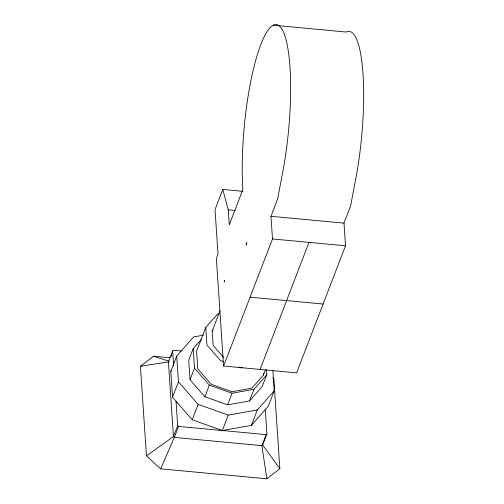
<?xml version="1.0" encoding="UTF-8"?>
<svg xmlns="http://www.w3.org/2000/svg" width="504" height="504" viewBox="0 0 504 504"><rect width="100%" height="100%" fill="white"/><g stroke="black" fill="none" stroke-linecap="round" stroke-linejoin="round"><path stroke-width="0.76" d="M222.787 189.435L215.025 209.595L218.012 254.092L216.367 258.363L223.587 366.011L296.604 372.853L345.517 245.801L343.993 223.133L350.576 206.029L356.032 177.446A104.252 22.233 -84.6 0 0 346.273 32.042L273.256 25.2A104.252 22.233 -84.6 0 0 242.865 189.529L229.27 224.853L228.255 209.809L222.787 189.435L242.985 191.331M265.274 409.632L266.912 434.013L262.678 445.013L261.891 445.624L174.321 437.422L173.433 436.609L168.424 361.897L172.651 350.904L173.445 350.286L181.119 351.005M170.906 356.882L171.751 354.684M272.872 370.49L274.233 390.789L268.298 406.211L251.401 425.338L222.34 430.529L192.207 419.794L172.513 397.234L170.787 371.473L176.721 356.051L193.618 336.924L203.559 335.147M172.513 397.234L178.447 381.811L176.721 356.051M201.342 339.494L193.189 348.718L188.723 360.329L190.027 379.745L204.87 396.755L227.588 404.844L249.493 400.932L262.231 386.511L266.698 374.907L266.332 369.47M218.881 313.992L217.35 314.269L205.758 327.386L196.585 351.212L197.776 368.884L211.283 384.357L231.953 391.715L251.887 388.162L263.479 375.039L265.419 369.986M224.154 281.831L224.627 280.608M190.027 379.745L194.494 368.141L193.189 348.718M223.606 357.386L213.161 345.416L212.197 331.096L220.059 310.666M246.009 244.572L246.947 242.134M176.035 401.272L177.666 425.615L173.433 436.609L146.444 455.849L160.618 468.846L266.849 478.8L279.852 468.695L273.817 378.806L272.658 377.792M177.666 425.615L178.555 426.428L174.321 437.422L160.618 468.846M192.207 419.794L198.141 404.372L178.447 381.811M223.587 366.011L272.5 238.959L270.976 216.292L277.559 199.187L283.015 170.604A104.252 22.233 -84.6 0 0 273.256 25.2M204.87 396.755L209.336 385.144L194.494 368.141M227.588 404.844L232.054 393.24L253.966 389.327L266.698 374.907M222.34 430.529L228.274 415.107L257.336 409.916L274.233 390.789M260.096 369.432L309.009 242.38M249.493 400.932L253.966 389.327M251.401 425.338L257.336 409.916M266.912 434.013L266.125 434.631L261.891 445.624L266.849 478.8M170.787 371.473L171.788 370.333M212.197 331.096L213.186 329.975M146.444 455.849L140.433 366.307L153.436 356.202L169.779 357.733M242.657 367.624L241.12 367.895L238.909 367.107M140.433 366.307L168.424 361.897M228.255 209.809L235.248 210.464M270.976 216.292L343.993 223.133M272.5 238.959L345.517 245.801M250.085 297.177L323.102 304.019M178.555 426.428L266.125 434.631M153.436 356.202L169.212 361.28M223.404 361.582L220.45 360.53L206.942 345.057L205.758 327.386M209.336 385.144L232.054 393.24M198.141 404.372L228.274 415.107M262.678 445.013L279.852 468.695M263.372 373.502L263.479 375.039M246.475 243.35L246.588 245.032M224.33 280.382L224.444 282.057M172.651 350.904L173.647 365.715"/></g></svg>
